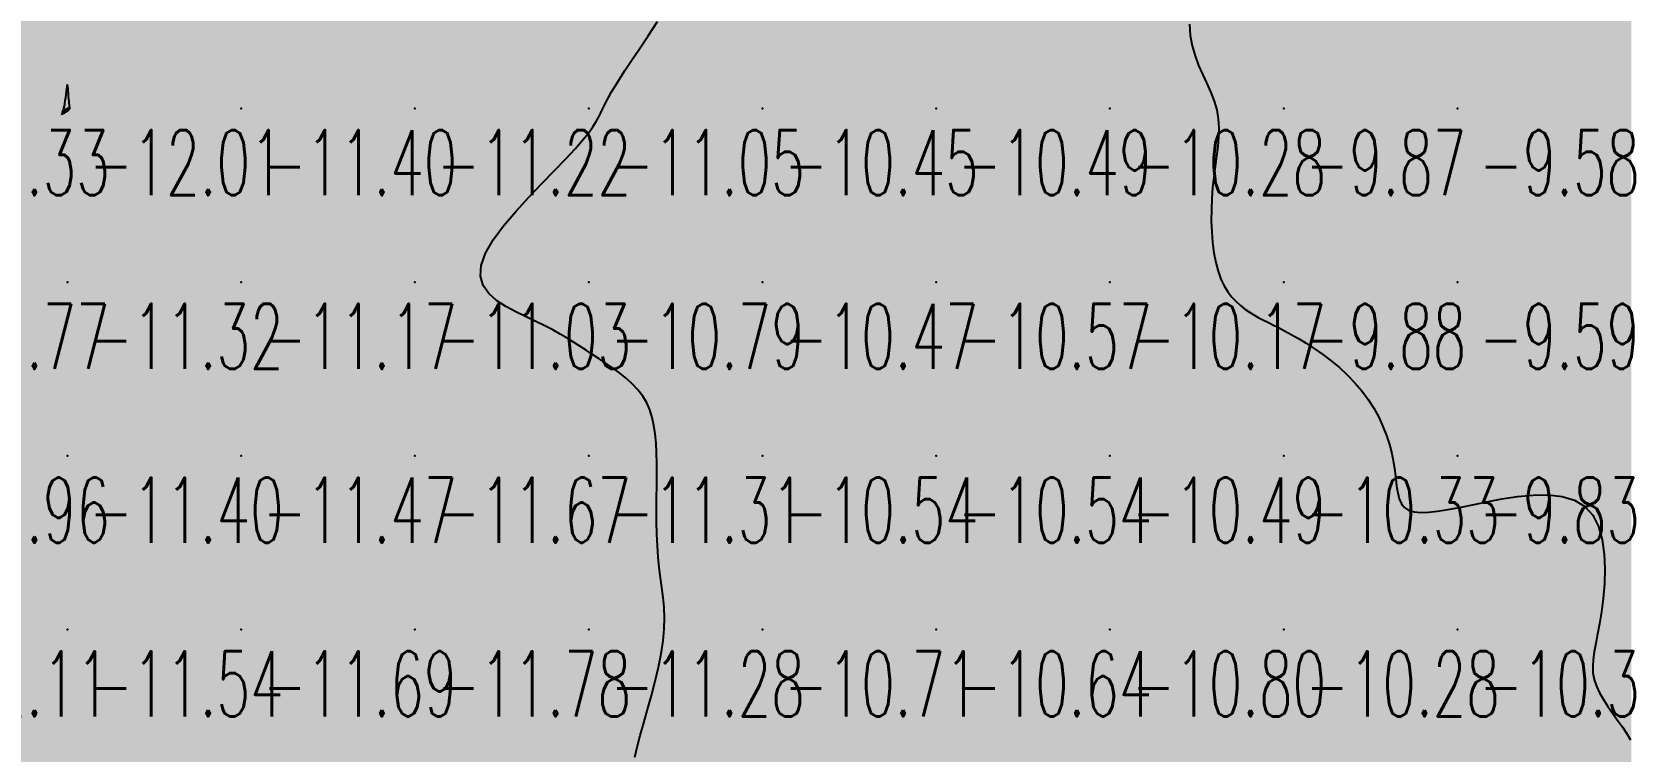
# Model space of a CAD drawing. Header units: millimetres. Extents: x 88261 to 90953, y 390274 to 392322.
# Drawn here: x 90028.2 to 90120.1, y 390550.2 to 390591.6 of the extents above; entities that cross this region are included whole.
import ezdxf
from ezdxf.enums import TextEntityAlignment as Align

# ---------------------------------------------------------------- set-up
doc = ezdxf.new("R2010")
doc.units = ezdxf.units.MM
doc.header["$LTSCALE"] = 25
for name, color, linetype in [('CN_03_00', 7, 'Continuous'), ('CN_04_00', 242, 'Continuous'), ('COTEAlt', 7, 'Continuous'), ('TN_COLORIAGE', 7, 'Continuous')]:
    doc.layers.add(name, color=color, linetype=linetype)
doc.styles.add('Simplex 1.0', font='Simplex.shx', dxfattribs={"width": 0.99, "height": 2.5})
doc.styles.get("Standard").update_dxf_attribs({"font": 'times.ttf'})

# ---------------------------------------------------------------- blocks, each defined once
blk = doc.blocks.new('COTE')
at = {"color": 0}
blk.add_point((0, 0), dxfattribs=at)
at = {"layer": 'COTEAlt'}
blk.add_attdef('ALT', text='', height=3.75, dxfattribs=at).set_placement((1.25, -1.25), align=Align.TOP_LEFT)

msp = doc.modelspace()

# ---------------------------------------------------------------- linework, layer by layer
at = {"layer": 'CN_03_00', "elevation": -11, "flags": 128}
msp.add_lwpolyline([(90062.906, 390549.888), (90063.039, 390550.474), (90063.212, 390551.137), (90063.414, 390551.865), (90063.632, 390552.64), (90063.854, 390553.444), (90064.068, 390554.26), (90064.261, 390555.068), (90064.422, 390555.851), (90064.537, 390556.592), (90064.598, 390557.277), (90064.611, 390557.913), (90064.586, 390558.514), (90064.534, 390559.091), (90064.463, 390559.658), (90064.385, 390560.225), (90064.308, 390560.807), (90064.243, 390561.415), (90064.198, 390562.057), (90064.17, 390562.729), (90064.156, 390563.419), (90064.152, 390564.119), (90064.155, 390564.818), (90064.16, 390565.506), (90064.163, 390566.173), (90064.161, 390566.81), (90064.149, 390567.409), (90064.122, 390567.971), (90064.076, 390568.496), (90064.004, 390568.988), (90063.902, 390569.45), (90063.764, 390569.882), (90063.585, 390570.288), (90063.359, 390570.67), (90063.084, 390571.031), (90062.766, 390571.371), (90062.415, 390571.692), (90062.038, 390571.997), (90061.646, 390572.286), (90061.246, 390572.561), (90060.849, 390572.824), (90060.463, 390573.076), (90060.093, 390573.319), (90059.734, 390573.555), (90059.374, 390573.788), (90059.003, 390574.019), (90058.612, 390574.25), (90058.19, 390574.485), (90057.726, 390574.726), (90057.212, 390574.975), (90056.643, 390575.236), (90056.05, 390575.518), (90055.469, 390575.831), (90054.938, 390576.184), (90054.493, 390576.587), (90054.172, 390577.051), (90054.012, 390577.585), (90054.049, 390578.199), (90054.308, 390578.898), (90054.757, 390579.663), (90055.351, 390580.471), (90056.045, 390581.298), (90056.795, 390582.122), (90057.556, 390582.918), (90058.283, 390583.662), (90058.931, 390584.333), (90059.465, 390584.91), (90059.892, 390585.402), (90060.226, 390585.819), (90060.482, 390586.173), (90060.677, 390586.477), (90060.827, 390586.741), (90060.945, 390586.977), (90061.048, 390587.198), (90061.151, 390587.416), (90061.264, 390587.643), (90061.397, 390587.894), (90061.561, 390588.183), (90061.764, 390588.522), (90062.017, 390588.926), (90062.33, 390589.408), (90062.713, 390589.983), (90063.169, 390590.657), (90063.677, 390591.415), (90064.208, 390592.237)], dxfattribs=at)
at = {"layer": 'CN_03_00', "elevation": -12, "flags": 128}
msp.add_lwpolyline([(90030.24, 390587.095), (90030.272, 390587.119), (90030.299, 390587.141), (90030.322, 390587.162), (90030.342, 390587.181), (90030.357, 390587.198), (90030.368, 390587.214), (90030.376, 390587.23), (90030.38, 390587.245), (90030.38, 390587.262), (90030.377, 390587.287), (90030.372, 390587.321), (90030.365, 390587.37), (90030.357, 390587.436), (90030.347, 390587.523), (90030.336, 390587.635), (90030.326, 390587.774), (90030.315, 390587.93), (90030.304, 390588.092), (90030.292, 390588.249), (90030.28, 390588.39), (90030.267, 390588.502), (90030.253, 390588.576), (90030.239, 390588.599), (90030.223, 390588.565), (90030.206, 390588.479), (90030.189, 390588.354), (90030.169, 390588.199), (90030.149, 390588.026), (90030.126, 390587.845), (90030.102, 390587.667), (90030.076, 390587.504), (90030.049, 390587.363), (90030.021, 390587.245), (90029.994, 390587.149), (90029.97, 390587.072), (90029.951, 390587.013), (90029.938, 390586.971), (90029.932, 390586.943), (90029.936, 390586.927), (90029.951, 390586.924), (90029.975, 390586.929), (90030.006, 390586.943), (90030.043, 390586.962), (90030.083, 390586.986), (90030.124, 390587.013), (90030.166, 390587.041), (90030.205, 390587.069), (90030.24, 390587.095)], close=True, dxfattribs=at)
at = {"layer": 'CN_04_00', "elevation": -10, "flags": 128}
msp.add_lwpolyline([(90094.821, 390592.079), (90094.861, 390591.436), (90094.972, 390590.829), (90095.143, 390590.254), (90095.353, 390589.705), (90095.587, 390589.176), (90095.827, 390588.662), (90096.053, 390588.157), (90096.249, 390587.656), (90096.397, 390587.151), (90096.483, 390586.639), (90096.514, 390586.118), (90096.501, 390585.585), (90096.455, 390585.038), (90096.387, 390584.477), (90096.307, 390583.9), (90096.227, 390583.305), (90096.158, 390582.69), (90096.109, 390582.056), (90096.084, 390581.411), (90096.082, 390580.765), (90096.105, 390580.127), (90096.154, 390579.508), (90096.231, 390578.918), (90096.336, 390578.366), (90096.47, 390577.863), (90096.633, 390577.415), (90096.823, 390577.021), (90097.035, 390576.676), (90097.264, 390576.374), (90097.507, 390576.112), (90097.759, 390575.883), (90098.016, 390575.683), (90098.274, 390575.507), (90098.529, 390575.35), (90098.787, 390575.206), (90099.051, 390575.067), (90099.328, 390574.928), (90099.624, 390574.782), (90099.942, 390574.621), (90100.29, 390574.44), (90100.672, 390574.231), (90101.091, 390573.99), (90101.54, 390573.717), (90102.01, 390573.411), (90102.492, 390573.075), (90102.975, 390572.71), (90103.451, 390572.316), (90103.909, 390571.896), (90104.342, 390571.449), (90104.74, 390570.977), (90105.101, 390570.486), (90105.426, 390569.978), (90105.714, 390569.46), (90105.963, 390568.934), (90106.174, 390568.407), (90106.346, 390567.882), (90106.479, 390567.365), (90106.574, 390566.86), (90106.641, 390566.373), (90106.695, 390565.913), (90106.748, 390565.486), (90106.813, 390565.1), (90106.903, 390564.761), (90107.031, 390564.477), (90107.21, 390564.256), (90107.452, 390564.101), (90107.759, 390564.008), (90108.135, 390563.973), (90108.581, 390563.988), (90109.1, 390564.047), (90109.693, 390564.143), (90110.362, 390564.271), (90111.11, 390564.424), (90111.934, 390564.592), (90112.811, 390564.757), (90113.711, 390564.893), (90114.607, 390564.977), (90115.47, 390564.987), (90116.272, 390564.898), (90116.984, 390564.687), (90117.578, 390564.331), (90118.033, 390563.816), (90118.359, 390563.165), (90118.572, 390562.411), (90118.689, 390561.587), (90118.727, 390560.727), (90118.703, 390559.862), (90118.634, 390559.027), (90118.536, 390558.255), (90118.427, 390557.569), (90118.315, 390556.966), (90118.21, 390556.433), (90118.121, 390555.957), (90118.058, 390555.524), (90118.031, 390555.123), (90118.047, 390554.741), (90118.116, 390554.364), (90118.245, 390553.983), (90118.426, 390553.597), (90118.647, 390553.208), (90118.898, 390552.816), (90119.168, 390552.426), (90119.445, 390552.037), (90119.719, 390551.652), (90119.979, 390551.272), (90120.217, 390550.9)], dxfattribs=at)
at = {"layer": 'TN_COLORIAGE', "color": 201}
for points in [[(90020.249, 390597.239, -11.96), (90020.249, 390587.239, -11.96), (90030.249, 390597.239, -11.96)], [(90030.249, 390589.257, -11.334), (90030.098, 390587.239, -11.334), (90030.249, 390597.239, -11.334), (90020.249, 390587.239, -11.334)], [(90030.249, 390589.257, -11), (90030.338, 390587.329, -11), (90030.249, 390597.239, -11), (90039.11, 390596.1, -11)], [(90050.249, 390597.239, -11), (90042.218, 390597.239, -11), (90040.249, 390587.239, -11), (90040.249, 390594.807, -11)], [(90040.249, 390587.239, -11.53), (90050.249, 390587.239, -11.53), (90050.249, 390597.239, -11.53)], [(90050.249, 390597.239, -11.759), (90050.249, 390587.239, -11.759), (90060.249, 390597.239, -11.759)], [(90050.249, 390587.239, -11.759), (90060.249, 390587.239, -11.759), (90060.249, 390597.239, -11.759)], [(90060.249, 390597.239, -11), (90067.781, 390597.239, -11), (90060.249, 390587.239, -11), (90061.864, 390588.854, -11)], [(90030.417, 390587.239, -11), (90030.338, 390587.329, -11), (90040.249, 390587.239, -11), (90039.11, 390596.1, -11)], [(90039.11, 390596.1, -11.404), (90040.249, 390594.807, -11.404), (90040.249, 390587.239, -11.404)], [(90061.044, 390587.239, -11.048), (90061.864, 390588.854, -11.048), (90060.249, 390587.239, -11.048)], [(90029.818, 390586.808, -11.334), (90030.098, 390587.239, -11.334), (90020.249, 390577.239, -11.334), (90020.249, 390587.239, -11.334)], [(90029.818, 390586.808, -11.319), (90030.249, 390587.092, -11.319), (90020.249, 390577.239, -11.319), (90030.249, 390577.239, -11.319)], [(90030.417, 390587.239, -11.319), (90030.249, 390587.092, -11.319), (90040.249, 390587.239, -11.319), (90030.249, 390577.239, -11.319)], [(90030.249, 390577.239, -11.404), (90040.249, 390577.239, -11.404), (90040.249, 390587.239, -11.404)], [(90040.249, 390587.239, -11.221), (90040.249, 390577.239, -11.221), (90050.249, 390587.239, -11.221)], [(90040.249, 390577.239, -11.221), (90050.249, 390577.239, -11.221), (90050.249, 390587.239, -11.221)], [(90050.249, 390587.239, -11.048), (90050.249, 390577.239, -11.048), (90060.249, 390587.239, -11.048)], [(90060.249, 390587.239, -11), (90060.249, 390585.379, -11), (90050.249, 390577.239, -11), (90051.544, 390577.239, -11)], [(90061.044, 390587.239, -11.048), (90060.249, 390585.379, -11.048), (90060.249, 390587.239, -11.048)], [(90020.249, 390577.239, -11.319), (90020.249, 390567.239, -11.319), (90030.249, 390577.239, -11.319)], [(90020.249, 390567.239, -11.319), (90030.249, 390567.239, -11.319), (90030.249, 390577.239, -11.319)], [(90030.249, 390577.239, -11.171), (90030.249, 390567.239, -11.171), (90040.249, 390577.239, -11.171)], [(90030.249, 390567.239, -11.171), (90040.249, 390567.239, -11.171), (90040.249, 390577.239, -11.171)], [(90040.249, 390577.239, -11.031), (90040.249, 390567.239, -11.031), (90050.249, 390577.239, -11.031)], [(90040.249, 390567.239, -11.031), (90050.249, 390567.239, -11.031), (90050.249, 390577.239, -11.031)], [(90050.249, 390567.239, -11), (90057.869, 390574.86, -11), (90050.249, 390577.239, -11), (90051.544, 390577.239, -11)], [(90050.249, 390567.239, -11), (90057.869, 390574.86, -11), (90060.249, 390567.239, -11), (90060.249, 390573.173, -11)], [(90063.912, 390570.902, -11.306), (90060.249, 390573.173, -11.306), (90060.249, 390567.239, -11.306)], [(90063.912, 390570.902, -11.306), (90064.26, 390567.239, -11.306), (90060.249, 390567.239, -11.306)], [(90020.249, 390564.738, -11.404), (90021.796, 390558.787, -11.404), (90020.249, 390567.239, -11.404), (90030.249, 390567.239, -11.404)], [(90022.149, 390557.239, -11.404), (90021.796, 390558.787, -11.404), (90030.249, 390557.239, -11.404), (90030.249, 390567.239, -11.404)], [(90030.249, 390567.239, -11.465), (90030.249, 390557.239, -11.465), (90040.249, 390567.239, -11.465)], [(90030.249, 390557.239, -11.465), (90040.249, 390557.239, -11.465), (90040.249, 390567.239, -11.465)], [(90040.249, 390567.239, -11.671), (90040.249, 390557.239, -11.671), (90050.249, 390567.239, -11.671)], [(90040.249, 390557.239, -11.671), (90050.249, 390557.239, -11.671), (90050.249, 390567.239, -11.671)], [(90050.249, 390567.239, -11.306), (90050.249, 390557.239, -11.306), (90060.249, 390567.239, -11.306)], [(90050.249, 390557.239, -11.306), (90060.249, 390557.239, -11.306), (90060.249, 390567.239, -11.306)], [(90060.249, 390567.239, -11), (90064.26, 390567.239, -11), (90060.249, 390557.239, -11), (90064.012, 390561.002, -11)], [(90064.012, 390561.002, -11.275), (90065.152, 390557.239, -11.275), (90060.249, 390557.239, -11.275)], [(90020.356, 390547.346, -11.535), (90022.149, 390557.239, -11.535), (90030.249, 390557.239, -11.535)], [(90020.425, 390547.239, -11.535), (90020.356, 390547.346, -11.535), (90030.249, 390547.239, -11.535), (90030.249, 390557.239, -11.535)], [(90030.249, 390547.239, -11.686), (90040.249, 390547.239, -11.686), (90040.249, 390557.239, -11.686)], [(90030.249, 390557.239, -11.686), (90030.249, 390547.239, -11.686), (90040.249, 390557.239, -11.686)], [(90040.249, 390557.239, -11.779), (90040.249, 390547.239, -11.779), (90050.249, 390557.239, -11.779)], [(90040.249, 390547.239, -11.779), (90050.249, 390547.239, -11.779), (90050.249, 390557.239, -11.779)], [(90050.249, 390557.239, -11.275), (90050.249, 390547.239, -11.275), (90060.249, 390557.239, -11.275)], [(90050.249, 390547.239, -11.275), (90060.249, 390547.239, -11.275), (90060.249, 390557.239, -11.275)], [(90060.249, 390557.239, -11), (90065.152, 390557.239, -11), (90060.249, 390547.239, -11), (90062.6, 390549.591, -11)]]:
    msp.add_solid(points, dxfattribs=at)
at = {"layer": 'TN_COLORIAGE', "color": 191}
for points in [[(90061.864, 390588.854, -10.446), (90061.044, 390587.239, -10.446), (90070.249, 390597.239, -10.446), (90070.249, 390587.239, -10.446)], [(90061.864, 390588.854, -10.751), (90067.781, 390597.239, -10.751), (90070.249, 390597.239, -10.751)], [(90070.249, 390597.239, -10.416), (90070.249, 390587.239, -10.416), (90080.249, 390597.239, -10.416)], [(90070.249, 390587.239, -10.416), (90080.249, 390587.239, -10.416), (90080.249, 390597.239, -10.416)], [(90080.249, 390597.239, -10.597), (90080.249, 390587.239, -10.597), (90090.249, 390597.239, -10.597)], [(90080.249, 390587.239, -10.597), (90090.249, 390587.239, -10.597), (90090.249, 390597.239, -10.597)], [(90090.249, 390597.239, -10), (90095.889, 390597.239, -10), (90090.249, 390587.239, -10), (90094.044, 390591.035, -10)], [(90094.044, 390591.035, -10.282), (90097.103, 390587.239, -10.282), (90090.249, 390587.239, -10.282)], [(90060.249, 390585.379, -10.446), (90061.044, 390587.239, -10.446), (90060.249, 390577.239, -10.446), (90070.249, 390587.239, -10.446)], [(90060.249, 390577.239, -10.446), (90070.249, 390577.239, -10.446), (90070.249, 390587.239, -10.446)], [(90070.249, 390587.239, -10.488), (90070.249, 390577.239, -10.488), (90080.249, 390587.239, -10.488)], [(90070.249, 390577.239, -10.488), (90080.249, 390577.239, -10.488), (90080.249, 390587.239, -10.488)], [(90080.249, 390587.239, -10.282), (90080.249, 390577.239, -10.282), (90090.249, 390587.239, -10.282)], [(90080.249, 390577.239, -10.282), (90090.249, 390577.239, -10.282), (90090.249, 390587.239, -10.282)], [(90090.249, 390587.239, -10), (90097.103, 390587.239, -10), (90090.249, 390577.239, -10), (90095.925, 390582.916, -10)], [(90051.544, 390577.239, -10.79), (90060.249, 390585.379, -10.79), (90060.249, 390577.239, -10.79)], [(90095.925, 390582.916, -10.17), (90096.145, 390577.239, -10.17), (90090.249, 390577.239, -10.17)], [(90051.544, 390577.239, -10.79), (90057.869, 390574.86, -10.79), (90060.249, 390577.239, -10.79)], [(90060.249, 390573.173, -10.79), (90057.869, 390574.86, -10.79), (90060.249, 390577.239, -10.79)], [(90060.249, 390573.173, -10.471), (90063.912, 390570.902, -10.471), (90060.249, 390577.239, -10.471), (90070.249, 390577.239, -10.471)], [(90064.26, 390567.239, -10.471), (90063.912, 390570.902, -10.471), (90070.249, 390567.239, -10.471), (90070.249, 390577.239, -10.471)], [(90070.249, 390577.239, -10.571), (90070.249, 390567.239, -10.571), (90080.249, 390577.239, -10.571)], [(90070.249, 390567.239, -10.571), (90080.249, 390567.239, -10.571), (90080.249, 390577.239, -10.571)], [(90080.249, 390577.239, -10.17), (90080.249, 390567.239, -10.17), (90090.249, 390577.239, -10.17)], [(90080.249, 390567.239, -10.17), (90090.249, 390567.239, -10.17), (90090.249, 390577.239, -10.17)], [(90090.249, 390567.239, -10), (90098.312, 390575.303, -10), (90090.249, 390577.239, -10), (90096.145, 390577.239, -10)], [(90090.249, 390567.239, -10), (90098.312, 390575.303, -10), (90100.249, 390567.239, -10), (90100.249, 390574.593, -10)], [(90104.724, 390571.715, -10.329), (90100.249, 390574.593, -10.329), (90100.249, 390567.239, -10.329)], [(90104.724, 390571.715, -10.329), (90106.905, 390567.239, -10.329), (90100.249, 390567.239, -10.329)], [(90064.012, 390561.002, -10.544), (90064.26, 390567.239, -10.544), (90070.249, 390567.239, -10.544)], [(90065.152, 390557.239, -10.544), (90064.012, 390561.002, -10.544), (90070.249, 390557.239, -10.544), (90070.249, 390567.239, -10.544)], [(90070.249, 390567.239, -10.536), (90070.249, 390557.239, -10.536), (90080.249, 390567.239, -10.536)], [(90070.249, 390557.239, -10.536), (90080.249, 390557.239, -10.536), (90080.249, 390567.239, -10.536)], [(90080.249, 390567.239, -10.493), (90080.249, 390557.239, -10.493), (90090.249, 390567.239, -10.493)], [(90080.249, 390557.239, -10.493), (90090.249, 390557.239, -10.493), (90090.249, 390567.239, -10.493)], [(90090.249, 390567.239, -10.329), (90090.249, 390557.239, -10.329), (90100.249, 390567.239, -10.329)], [(90090.249, 390557.239, -10.329), (90100.249, 390557.239, -10.329), (90100.249, 390567.239, -10.329)], [(90100.249, 390567.239, -10), (90106.905, 390567.239, -10), (90100.249, 390557.239, -10), (90106.527, 390563.518, -10)], [(90110.249, 390564.223, -10.383), (90119.14, 390566.131, -10.383), (90110.249, 390557.239, -10.383)], [(90118.658, 390557.239, -10.383), (90119.14, 390566.131, -10.383), (90110.249, 390557.239, -10.383)], [(90110.249, 390557.239, -10), (90110.249, 390564.223, -10), (90100.249, 390557.239, -10), (90106.527, 390563.518, -10)], [(90062.6, 390549.591, -10.714), (90065.152, 390557.239, -10.714), (90070.249, 390557.239, -10.714)], [(90062.684, 390547.239, -10.714), (90062.6, 390549.591, -10.714), (90070.249, 390547.239, -10.714), (90070.249, 390557.239, -10.714)], [(90070.249, 390557.239, -10.636), (90070.249, 390547.239, -10.636), (90080.249, 390557.239, -10.636)], [(90070.249, 390547.239, -10.636), (90080.249, 390547.239, -10.636), (90080.249, 390557.239, -10.636)], [(90080.249, 390557.239, -10.799), (90080.249, 390547.239, -10.799), (90090.249, 390557.239, -10.799)], [(90080.249, 390547.239, -10.799), (90090.249, 390547.239, -10.799), (90090.249, 390557.239, -10.799)], [(90090.249, 390557.239, -10.279), (90090.249, 390547.239, -10.279), (90100.249, 390557.239, -10.279)], [(90090.249, 390547.239, -10.279), (90100.249, 390547.239, -10.279), (90100.249, 390557.239, -10.279)], [(90100.249, 390557.239, -10.383), (90100.249, 390547.239, -10.383), (90110.249, 390557.239, -10.383)], [(90100.249, 390547.239, -10.383), (90110.249, 390547.239, -10.383), (90110.249, 390557.239, -10.383)], [(90110.249, 390557.239, -10), (90118.658, 390557.239, -10), (90110.249, 390547.239, -10), (90117.448, 390554.439, -10)], [(90110.249, 390547.239, -10), (90117.448, 390554.439, -10), (90120.249, 390547.239, -10), (90120.249, 390551.193, -10)]]:
    msp.add_solid(points, dxfattribs=at)
at = {"layer": 'TN_COLORIAGE', "color": 181}
for points in [[(90094.044, 390591.035, -9.538), (90095.889, 390597.239, -9.538), (90100.249, 390597.239, -9.538)], [(90097.103, 390587.239, -9.538), (90094.044, 390591.035, -9.538), (90100.249, 390587.239, -9.538), (90100.249, 390597.239, -9.538)], [(90100.249, 390597.239, -9.742), (90100.249, 390587.239, -9.742), (90110.249, 390597.239, -9.742)], [(90100.249, 390587.239, -9.742), (90110.249, 390587.239, -9.742), (90110.249, 390597.239, -9.742)], [(90110.249, 390597.239, -9.037), (90110.249, 390587.239, -9.037), (90120.249, 390597.239, -9.037)], [(90110.249, 390587.239, -9.037), (90120.249, 390587.239, -9.037), (90120.249, 390597.239, -9.037)], [(90095.925, 390582.916, -9.87), (90097.103, 390587.239, -9.87), (90100.249, 390587.239, -9.87)], [(90096.145, 390577.239, -9.87), (90095.925, 390582.916, -9.87), (90100.249, 390577.239, -9.87), (90100.249, 390587.239, -9.87)], [(90100.249, 390587.239, -9.579), (90100.249, 390577.239, -9.579), (90110.249, 390587.239, -9.579)], [(90100.249, 390577.239, -9.579), (90110.249, 390577.239, -9.579), (90110.249, 390587.239, -9.579)], [(90110.249, 390587.239, -9.068), (90110.249, 390577.239, -9.068), (90120.249, 390587.239, -9.068)], [(90110.249, 390577.239, -9.068), (90120.249, 390577.239, -9.068), (90120.249, 390587.239, -9.068)], [(90096.145, 390577.239, -9.882), (90098.312, 390575.303, -9.882), (90100.249, 390577.239, -9.882)], [(90100.249, 390574.593, -9.882), (90098.312, 390575.303, -9.882), (90100.249, 390577.239, -9.882)], [(90100.249, 390574.593, -9.594), (90104.724, 390571.715, -9.594), (90100.249, 390577.239, -9.594), (90110.249, 390577.239, -9.594)], [(90106.905, 390567.239, -9.594), (90104.724, 390571.715, -9.594), (90110.249, 390567.239, -9.594), (90110.249, 390577.239, -9.594)], [(90110.249, 390577.239, -9.682), (90110.249, 390567.239, -9.682), (90120.249, 390577.239, -9.682)], [(90110.249, 390567.239, -9.682), (90120.249, 390567.239, -9.682), (90120.249, 390577.239, -9.682)], [(90106.527, 390563.518, -9.835), (90106.905, 390567.239, -9.835), (90110.249, 390567.239, -9.835)], [(90106.527, 390563.518, -9.835), (90110.249, 390564.223, -9.835), (90110.249, 390567.239, -9.835)], [(90119.14, 390566.131, -9.835), (90110.249, 390564.223, -9.835), (90120.249, 390567.239, -9.835), (90110.249, 390567.239, -9.835)], [(90119.14, 390566.131, -9.928), (90118.658, 390557.239, -9.928), (90120.249, 390567.239, -9.928), (90120.249, 390557.239, -9.928)], [(90117.448, 390554.439, -9.928), (90118.658, 390557.239, -9.928), (90120.249, 390557.239, -9.928)], [(90120.249, 390551.193, -9.928), (90117.448, 390554.439, -9.928), (90120.249, 390557.239, -9.928)]]:
    msp.add_solid(points, dxfattribs=at)
at = {"layer": 'TN_COLORIAGE', "color": 211}
for points in [[(90030.098, 390587.239, -12.01), (90030.249, 390589.257, -12.01), (90030.249, 390587.239, -12.01)], [(90030.338, 390587.329, -12.01), (90030.249, 390589.257, -12.01), (90030.249, 390587.239, -12.01)], [(90030.098, 390587.239, -12.01), (90029.818, 390586.808, -12.01), (90030.249, 390587.239, -12.01)], [(90030.249, 390587.092, -12.01), (90029.818, 390586.808, -12.01), (90030.249, 390587.239, -12.01)], [(90030.338, 390587.329, -12.01), (90030.417, 390587.239, -12.01), (90030.249, 390587.239, -12.01)], [(90030.249, 390587.092, -12.01), (90030.417, 390587.239, -12.01), (90030.249, 390587.239, -12.01)]]:
    msp.add_solid(points, dxfattribs=at)

# ---------------------------------------------------------------- block references
at = {"layer": 'COTEAlt'}
ref = msp.add_blockref('COTE', (90020.249, 390587.239), dxfattribs=at)
ref.add_attrib('ALT', '-11.33', dxfattribs={"height": 3.75, "style": 'Simplex 1.0', "width": 0.6}).set_placement((90021.499, 390585.989), align=Align.TOP_LEFT)
ref = msp.add_blockref('COTE', (90030.249, 390587.239), dxfattribs=at)
ref.add_attrib('ALT', '-12.01', dxfattribs={"height": 3.75, "style": 'Simplex 1.0', "width": 0.6}).set_placement((90031.499, 390585.989), align=Align.TOP_LEFT)
ref = msp.add_blockref('COTE', (90040.249, 390587.239), dxfattribs=at)
ref.add_attrib('ALT', '-11.40', dxfattribs={"height": 3.75, "style": 'Simplex 1.0', "width": 0.6}).set_placement((90041.499, 390585.989), align=Align.TOP_LEFT)
ref = msp.add_blockref('COTE', (90050.249, 390587.239), dxfattribs=at)
ref.add_attrib('ALT', '-11.22', dxfattribs={"height": 3.75, "style": 'Simplex 1.0', "width": 0.6}).set_placement((90051.499, 390585.989), align=Align.TOP_LEFT)
ref = msp.add_blockref('COTE', (90060.249, 390587.239), dxfattribs=at)
ref.add_attrib('ALT', '-11.05', dxfattribs={"height": 3.75, "style": 'Simplex 1.0', "width": 0.6}).set_placement((90061.499, 390585.989), align=Align.TOP_LEFT)
ref = msp.add_blockref('COTE', (90070.249, 390587.239), dxfattribs=at)
ref.add_attrib('ALT', '-10.45', dxfattribs={"height": 3.75, "style": 'Simplex 1.0', "width": 0.6}).set_placement((90071.499, 390585.989), align=Align.TOP_LEFT)
ref = msp.add_blockref('COTE', (90080.249, 390587.239), dxfattribs=at)
ref.add_attrib('ALT', '-10.49', dxfattribs={"height": 3.75, "style": 'Simplex 1.0', "width": 0.6}).set_placement((90081.499, 390585.989), align=Align.TOP_LEFT)
ref = msp.add_blockref('COTE', (90090.249, 390587.239), dxfattribs=at)
ref.add_attrib('ALT', '-10.28', dxfattribs={"height": 3.75, "style": 'Simplex 1.0', "width": 0.6}).set_placement((90091.499, 390585.989), align=Align.TOP_LEFT)
ref = msp.add_blockref('COTE', (90100.249, 390587.239), dxfattribs=at)
ref.add_attrib('ALT', '-9.87', dxfattribs={"height": 3.75, "style": 'Simplex 1.0', "width": 0.6}).set_placement((90101.499, 390585.989), align=Align.TOP_LEFT)
ref = msp.add_blockref('COTE', (90110.249, 390587.239), dxfattribs=at)
ref.add_attrib('ALT', '-9.58', dxfattribs={"height": 3.75, "style": 'Simplex 1.0', "width": 0.6}).set_placement((90111.499, 390585.989), align=Align.TOP_LEFT)
ref = msp.add_blockref('COTE', (90020.249, 390577.239), dxfattribs=at)
ref.add_attrib('ALT', '-11.77', dxfattribs={"height": 3.75, "style": 'Simplex 1.0', "width": 0.6}).set_placement((90021.499, 390575.989), align=Align.TOP_LEFT)
ref = msp.add_blockref('COTE', (90030.249, 390577.239), dxfattribs=at)
ref.add_attrib('ALT', '-11.32', dxfattribs={"height": 3.75, "style": 'Simplex 1.0', "width": 0.6}).set_placement((90031.499, 390575.989), align=Align.TOP_LEFT)
ref = msp.add_blockref('COTE', (90040.249, 390577.239), dxfattribs=at)
ref.add_attrib('ALT', '-11.17', dxfattribs={"height": 3.75, "style": 'Simplex 1.0', "width": 0.6}).set_placement((90041.499, 390575.989), align=Align.TOP_LEFT)
ref = msp.add_blockref('COTE', (90050.249, 390577.239), dxfattribs=at)
ref.add_attrib('ALT', '-11.03', dxfattribs={"height": 3.75, "style": 'Simplex 1.0', "width": 0.6}).set_placement((90051.499, 390575.989), align=Align.TOP_LEFT)
ref = msp.add_blockref('COTE', (90060.249, 390577.239), dxfattribs=at)
ref.add_attrib('ALT', '-10.79', dxfattribs={"height": 3.75, "style": 'Simplex 1.0', "width": 0.6}).set_placement((90061.499, 390575.989), align=Align.TOP_LEFT)
ref = msp.add_blockref('COTE', (90070.249, 390577.239), dxfattribs=at)
ref.add_attrib('ALT', '-10.47', dxfattribs={"height": 3.75, "style": 'Simplex 1.0', "width": 0.6}).set_placement((90071.499, 390575.989), align=Align.TOP_LEFT)
ref = msp.add_blockref('COTE', (90080.249, 390577.239), dxfattribs=at)
ref.add_attrib('ALT', '-10.57', dxfattribs={"height": 3.75, "style": 'Simplex 1.0', "width": 0.6}).set_placement((90081.499, 390575.989), align=Align.TOP_LEFT)
ref = msp.add_blockref('COTE', (90090.249, 390577.239), dxfattribs=at)
ref.add_attrib('ALT', '-10.17', dxfattribs={"height": 3.75, "style": 'Simplex 1.0', "width": 0.6}).set_placement((90091.499, 390575.989), align=Align.TOP_LEFT)
ref = msp.add_blockref('COTE', (90100.249, 390577.239), dxfattribs=at)
ref.add_attrib('ALT', '-9.88', dxfattribs={"height": 3.75, "style": 'Simplex 1.0', "width": 0.6}).set_placement((90101.499, 390575.989), align=Align.TOP_LEFT)
ref = msp.add_blockref('COTE', (90110.249, 390577.239), dxfattribs=at)
ref.add_attrib('ALT', '-9.59', dxfattribs={"height": 3.75, "style": 'Simplex 1.0', "width": 0.6}).set_placement((90111.499, 390575.989), align=Align.TOP_LEFT)
ref = msp.add_blockref('COTE', (90020.249, 390567.239), dxfattribs=at)
ref.add_attrib('ALT', '-11.96', dxfattribs={"height": 3.75, "style": 'Simplex 1.0', "width": 0.6}).set_placement((90021.499, 390565.989), align=Align.TOP_LEFT)
ref = msp.add_blockref('COTE', (90030.249, 390567.239), dxfattribs=at)
ref.add_attrib('ALT', '-11.40', dxfattribs={"height": 3.75, "style": 'Simplex 1.0', "width": 0.6}).set_placement((90031.499, 390565.989), align=Align.TOP_LEFT)
ref = msp.add_blockref('COTE', (90040.249, 390567.239), dxfattribs=at)
ref.add_attrib('ALT', '-11.47', dxfattribs={"height": 3.75, "style": 'Simplex 1.0', "width": 0.6}).set_placement((90041.499, 390565.989), align=Align.TOP_LEFT)
ref = msp.add_blockref('COTE', (90050.249, 390567.239), dxfattribs=at)
ref.add_attrib('ALT', '-11.67', dxfattribs={"height": 3.75, "style": 'Simplex 1.0', "width": 0.6}).set_placement((90051.499, 390565.989), align=Align.TOP_LEFT)
ref = msp.add_blockref('COTE', (90060.249, 390567.239), dxfattribs=at)
ref.add_attrib('ALT', '-11.31', dxfattribs={"height": 3.75, "style": 'Simplex 1.0', "width": 0.6}).set_placement((90061.499, 390565.989), align=Align.TOP_LEFT)
ref = msp.add_blockref('COTE', (90070.249, 390567.239), dxfattribs=at)
ref.add_attrib('ALT', '-10.54', dxfattribs={"height": 3.75, "style": 'Simplex 1.0', "width": 0.6}).set_placement((90071.499, 390565.989), align=Align.TOP_LEFT)
ref = msp.add_blockref('COTE', (90080.249, 390567.239), dxfattribs=at)
ref.add_attrib('ALT', '-10.54', dxfattribs={"height": 3.75, "style": 'Simplex 1.0', "width": 0.6}).set_placement((90081.499, 390565.989), align=Align.TOP_LEFT)
ref = msp.add_blockref('COTE', (90090.249, 390567.239), dxfattribs=at)
ref.add_attrib('ALT', '-10.49', dxfattribs={"height": 3.75, "style": 'Simplex 1.0', "width": 0.6}).set_placement((90091.499, 390565.989), align=Align.TOP_LEFT)
ref = msp.add_blockref('COTE', (90100.249, 390567.239), dxfattribs=at)
ref.add_attrib('ALT', '-10.33', dxfattribs={"height": 3.75, "style": 'Simplex 1.0', "width": 0.6}).set_placement((90101.499, 390565.989), align=Align.TOP_LEFT)
ref = msp.add_blockref('COTE', (90110.249, 390567.239), dxfattribs=at)
ref.add_attrib('ALT', '-9.83', dxfattribs={"height": 3.75, "style": 'Simplex 1.0', "width": 0.6}).set_placement((90111.499, 390565.989), align=Align.TOP_LEFT)
ref = msp.add_blockref('COTE', (90020.249, 390557.239), dxfattribs=at)
ref.add_attrib('ALT', '-12.11', dxfattribs={"height": 3.75, "style": 'Simplex 1.0', "width": 0.6}).set_placement((90021.499, 390555.989), align=Align.TOP_LEFT)
ref = msp.add_blockref('COTE', (90030.249, 390557.239), dxfattribs=at)
ref.add_attrib('ALT', '-11.54', dxfattribs={"height": 3.75, "style": 'Simplex 1.0', "width": 0.6}).set_placement((90031.499, 390555.989), align=Align.TOP_LEFT)
ref = msp.add_blockref('COTE', (90040.249, 390557.239), dxfattribs=at)
ref.add_attrib('ALT', '-11.69', dxfattribs={"height": 3.75, "style": 'Simplex 1.0', "width": 0.6}).set_placement((90041.499, 390555.989), align=Align.TOP_LEFT)
ref = msp.add_blockref('COTE', (90050.249, 390557.239), dxfattribs=at)
ref.add_attrib('ALT', '-11.78', dxfattribs={"height": 3.75, "style": 'Simplex 1.0', "width": 0.6}).set_placement((90051.499, 390555.989), align=Align.TOP_LEFT)
ref = msp.add_blockref('COTE', (90060.249, 390557.239), dxfattribs=at)
ref.add_attrib('ALT', '-11.28', dxfattribs={"height": 3.75, "style": 'Simplex 1.0', "width": 0.6}).set_placement((90061.499, 390555.989), align=Align.TOP_LEFT)
ref = msp.add_blockref('COTE', (90070.249, 390557.239), dxfattribs=at)
ref.add_attrib('ALT', '-10.71', dxfattribs={"height": 3.75, "style": 'Simplex 1.0', "width": 0.6}).set_placement((90071.499, 390555.989), align=Align.TOP_LEFT)
ref = msp.add_blockref('COTE', (90080.249, 390557.239), dxfattribs=at)
ref.add_attrib('ALT', '-10.64', dxfattribs={"height": 3.75, "style": 'Simplex 1.0', "width": 0.6}).set_placement((90081.499, 390555.989), align=Align.TOP_LEFT)
ref = msp.add_blockref('COTE', (90090.249, 390557.239), dxfattribs=at)
ref.add_attrib('ALT', '-10.80', dxfattribs={"height": 3.75, "style": 'Simplex 1.0', "width": 0.6}).set_placement((90091.499, 390555.989), align=Align.TOP_LEFT)
ref = msp.add_blockref('COTE', (90100.249, 390557.239), dxfattribs=at)
ref.add_attrib('ALT', '-10.28', dxfattribs={"height": 3.75, "style": 'Simplex 1.0', "width": 0.6}).set_placement((90101.499, 390555.989), align=Align.TOP_LEFT)
ref = msp.add_blockref('COTE', (90110.249, 390557.239), dxfattribs=at)
ref.add_attrib('ALT', '-10.38', dxfattribs={"height": 3.75, "style": 'Simplex 1.0', "width": 0.6}).set_placement((90111.499, 390555.989), align=Align.TOP_LEFT)

doc.saveas('drawing.dxf')
